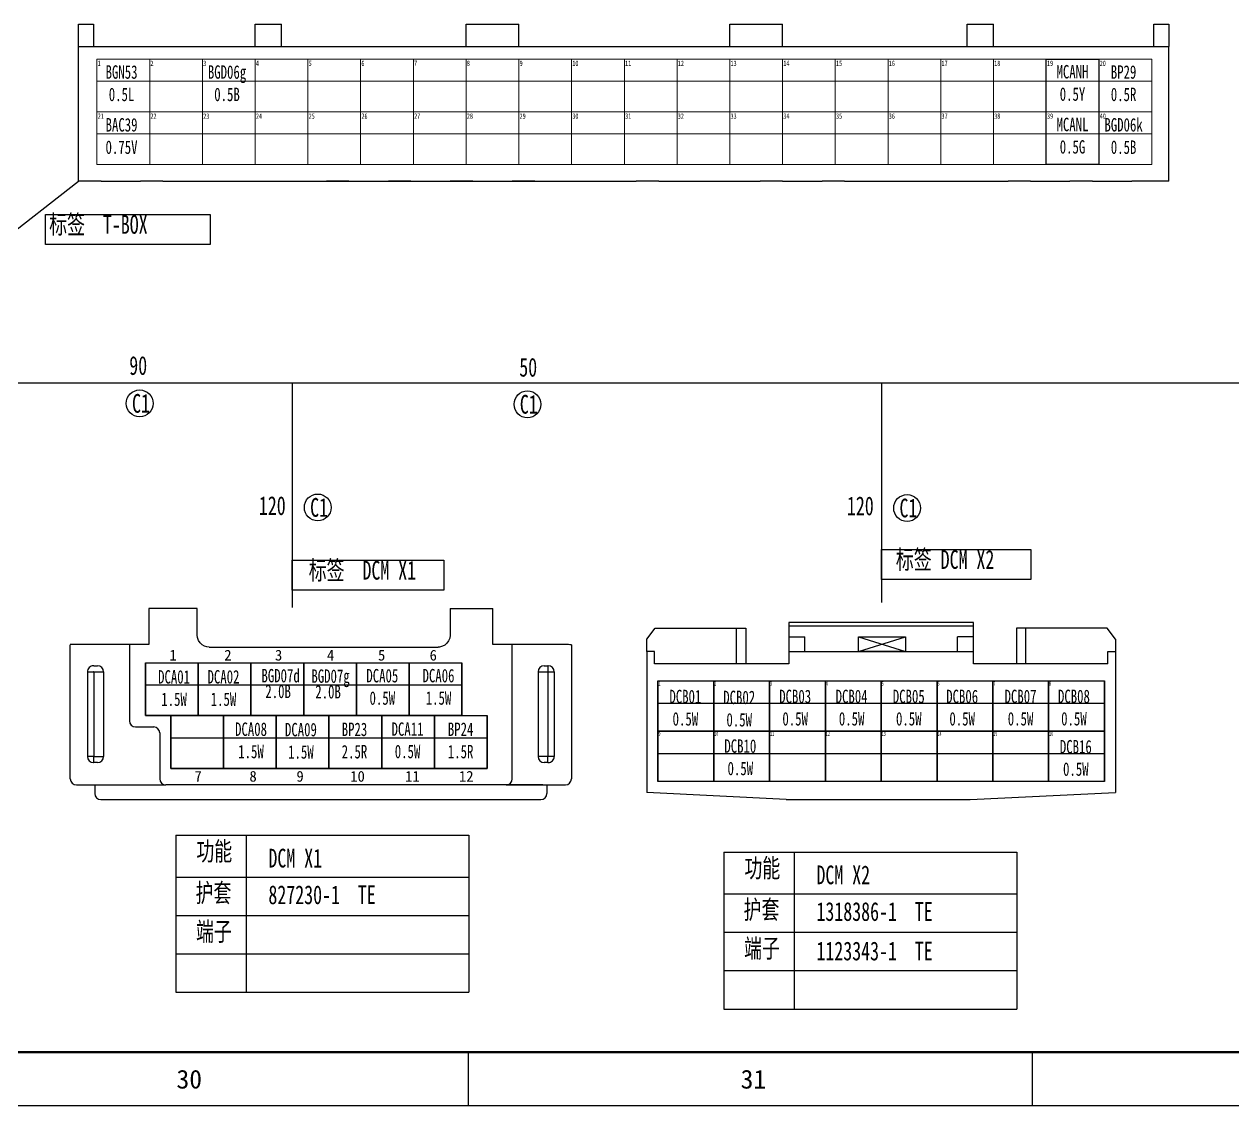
# Model space of a CAD drawing. Header units: millimetres. Extents: x 1543 to 5748, y 1576 to 2417.
# Drawn here: x 4614.4 to 4839.7, y 1576.3 to 1777.7 of the extents above; entities that cross this region are included whole.
import ezdxf

# ---------------------------------------------------------------- set-up
doc = ezdxf.new("R2010")
doc.units = ezdxf.units.MM
doc.linetypes.add('DASHDOT', pattern=[18.5, 12, -3, 0.5, -3])
doc.layers.get('0').update_dxf_attribs({"lineweight": 25})
doc.layers.add('11文本层', color=255, linetype='Continuous')
for name, color, linetype, lineweight in [('1轮廓实线层', 7, 'Continuous', 50), ('_0', 7, 'Continuous', 25), ('图框层', 7, 'Continuous', 25), ('基本型', 7, 'Continuous', 18)]:
    doc.layers.add(name, color=color, linetype=linetype, lineweight=lineweight)
doc.styles.get("Standard").update_dxf_attribs({"font": ''})
doc.styles.add('仿宋体', font='', dxfattribs={"width": 0.7, "height": 3.5})
doc.styles.add('仿宋体GB2312', font='', dxfattribs={"width": 0.7})
doc.styles.add('标准', font='fangsong.ttf', dxfattribs={"width": 0.7, "height": 3.5})
doc.styles.get('Standard').set_extended_font_data('SimSun')
doc.styles.get('仿宋体').set_extended_font_data('SimSun')
doc.styles.get('仿宋体GB2312').set_extended_font_data('SimSun')

# ---------------------------------------------------------------- blocks, each defined once
blk = doc.blocks.new('ZwmFrameMain_A0X5^_^分区图框^_^landscape')
at = {"color": 3}
for p, q in [((3128.75, 0), (3128.75, -10)), ((3233.88, 0), (3233.88, -10))]:
    blk.add_line(p, q, dxfattribs=at)
at = {"lineweight": 50}
blk.add_line((4170, 0), (0, 0), dxfattribs=at)
at = {"layer": '图框层', "color": 1}
blk.add_line((4180, -10), (-25, -10), dxfattribs=at)
at = {"color": 3, "char_height": 3.5, "attachment_point": 1}
for s, insert in [('30', (3074.4, -3.29)), ('31', (3179.53, -3.29))]:
    blk.add_mtext_dynamic_manual_height_columns(s, width=5.7094, gutter_width=1, heights=[0], dxfattribs=dict(at, insert=insert))

msp = doc.modelspace()

# ---------------------------------------------------------------- linework, layer by layer
for p, q in [((4624.54, 1773.56), (4624.54, 1777.72)), ((4624.54, 1777.72), (4627.36, 1777.72)), ((4627.36, 1777.72), (4627.36, 1773.56)), ((4657.46, 1773.56), (4657.46, 1777.72)), ((4657.46, 1777.72), (4662.39, 1777.72)), ((4662.39, 1773.56), (4662.39, 1777.72)), ((4696.78, 1773.56), (4696.78, 1777.72)), ((4696.78, 1777.72), (4706.6, 1777.72)), ((4706.6, 1773.56), (4706.6, 1777.72)), ((4745.92, 1773.56), (4745.92, 1777.72)), ((4745.92, 1777.72), (4755.74, 1777.72)), ((4755.74, 1773.56), (4755.74, 1777.72)), ((4790.14, 1773.56), (4790.14, 1777.72)), ((4790.14, 1777.72), (4795.06, 1777.72)), ((4795.06, 1773.56), (4795.06, 1777.72)), ((4824.92, 1773.56), (4824.92, 1777.72)), ((4824.92, 1777.72), (4827.74, 1777.72)), ((4827.74, 1777.72), (4827.74, 1773.56)), ((4624.54, 1773.56), (4827.74, 1773.56)), ((4624.54, 1748.49), (4624.54, 1773.56)), ((4827.74, 1748.49), (4827.74, 1773.56)), ((4624.54, 1748.49), (4624.54, 1748.49)), ((4628.74, 1748.49), (4624.54, 1748.49)), ((4628.74, 1748.49), (4636.08, 1748.49)), ((4640.28, 1748.49), (4636.08, 1748.49)), ((4640.28, 1748.49), (4647.63, 1748.49)), ((4647.63, 1748.49), (4651.83, 1748.49)), ((4651.83, 1748.49), (4659.18, 1748.49)), ((4659.18, 1748.49), (4663.38, 1748.49)), ((4663.38, 1748.49), (4670.73, 1748.49)), ((4674.93, 1748.49), (4670.73, 1748.49)), ((4674.93, 1748.49), (4682.28, 1748.49)), ((4686.48, 1748.49), (4682.28, 1748.49)), ((4686.48, 1748.49), (4693.82, 1748.49)), ((4698.02, 1748.49), (4693.82, 1748.49)), ((4698.02, 1748.49), (4705.37, 1748.49)), ((4709.57, 1748.49), (4705.37, 1748.49)), ((4709.57, 1748.49), (4716.92, 1748.49)), ((4716.92, 1748.49), (4721.12, 1748.49)), ((4721.12, 1748.49), (4728.47, 1748.49)), ((4732.67, 1748.49), (4728.47, 1748.49)), ((4732.67, 1748.49), (4740.02, 1748.49)), ((4740.02, 1748.49), (4744.22, 1748.49)), ((4744.22, 1748.49), (4751.56, 1748.49)), ((4755.76, 1748.49), (4751.56, 1748.49)), ((4755.76, 1748.49), (4763.11, 1748.49)), ((4767.31, 1748.49), (4763.11, 1748.49)), ((4767.31, 1748.49), (4774.66, 1748.49)), ((4774.66, 1748.49), (4778.86, 1748.49)), ((4778.86, 1748.49), (4786.21, 1748.49)), ((4786.21, 1748.49), (4790.41, 1748.49)), ((4790.41, 1748.49), (4797.76, 1748.49)), ((4801.96, 1748.49), (4797.76, 1748.49)), ((4801.96, 1748.49), (4809.31, 1748.49)), ((4813.5, 1748.49), (4809.31, 1748.49)), ((4813.5, 1748.49), (4820.85, 1748.49)), ((4827.74, 1748.49), (4820.85, 1748.49))]:
    msp.add_line(p, q)
at = {"color": 0, "lineweight": -3, "ltscale": 0.08}
for p, q in [((4637.64, 1668.89), (4637.64, 1662.16)), ((4701.77, 1662.16), (4701.77, 1668.89))]:
    msp.add_line(p, q, dxfattribs=at)
at = {"color": 0, "lineweight": -3, "ltscale": 0.10025}
msp.add_line((4646.67, 1668.89), (4637.64, 1668.89), dxfattribs=at)
at = {"color": 0, "lineweight": -3, "ltscale": 0.055}
for p, q in [((4646.67, 1663.94), (4646.67, 1668.89)), ((4693.78, 1668.89), (4693.78, 1663.94))]:
    msp.add_line(p, q, dxfattribs=at)
at = {"lineweight": -3}
for p, q in [((4730.46, 1663.21), (4732.01, 1665.23)), ((4732.01, 1665.23), (4748.9, 1665.23)), ((4746.05, 1665.23), (4748.9, 1665.23)), ((4747.19, 1658.61), (4747.19, 1665.23)), ((4748.9, 1665.23), (4748.9, 1660.43)), ((4748.9, 1665.23), (4748.9, 1658.61)), ((4756.89, 1666.3), (4756.89, 1658.61)), ((4791.36, 1666.3), (4756.89, 1666.3)), ((4756.89, 1665.65), (4791.36, 1665.65)), ((4791.36, 1658.61), (4791.36, 1666.3)), ((4799.35, 1665.23), (4799.35, 1658.61)), ((4799.35, 1665.23), (4799.35, 1660.43)), ((4816.24, 1665.23), (4799.35, 1665.23)), ((4802.2, 1665.23), (4799.35, 1665.23)), ((4801.06, 1658.61), (4801.06, 1665.23)), ((4817.8, 1663.21), (4816.24, 1665.23)), ((4730.46, 1660.91), (4730.46, 1663.21)), ((4756.89, 1663.63), (4759.88, 1663.63)), ((4759.88, 1660.91), (4759.88, 1663.63)), ((4759.88, 1660.91), (4759.88, 1663.63)), ((4769.91, 1660.91), (4769.91, 1663.64)), ((4769.91, 1663.64), (4778.64, 1663.64)), ((4769.91, 1663.64), (4778.64, 1660.91)), ((4769.91, 1660.91), (4778.64, 1663.64)), ((4778.64, 1663.64), (4778.64, 1660.91)), ((4788.37, 1660.91), (4788.37, 1663.63)), ((4788.37, 1660.91), (4788.37, 1663.63)), ((4791.36, 1663.63), (4788.37, 1663.63)), ((4817.8, 1663.21), (4817.8, 1634.6)), ((4730.46, 1660.91), (4730.46, 1656.56)), ((4731.86, 1660.91), (4730.46, 1660.91)), ((4731.86, 1658.61), (4731.86, 1660.91)), ((4756.89, 1660.91), (4791.36, 1660.91)), ((4778.64, 1660.91), (4769.91, 1660.91)), ((4816.39, 1658.61), (4816.39, 1660.91)), ((4816.39, 1660.91), (4817.8, 1660.91)), ((4756.89, 1658.61), (4731.86, 1658.61)), ((4816.39, 1658.61), (4791.36, 1658.61)), ((4730.46, 1656.56), (4730.46, 1634.6)), ((4732.53, 1655.39), (4732.53, 1646.03)), ((4732.53, 1646.03), (4732.53, 1655.39)), ((4732.53, 1655.39), (4732.53, 1646.03)), ((4732.53, 1655.39), (4742.93, 1655.39)), ((4742.93, 1655.39), (4753.33, 1655.39)), ((4742.93, 1655.39), (4742.93, 1646.03)), ((4742.93, 1646.03), (4742.93, 1655.39)), ((4742.93, 1655.39), (4742.93, 1646.03)), ((4742.93, 1646.03), (4742.93, 1655.39)), ((4742.93, 1655.39), (4742.93, 1646.03)), ((4753.33, 1655.39), (4763.73, 1655.39)), ((4753.33, 1655.39), (4753.33, 1646.03)), ((4753.33, 1646.03), (4753.33, 1655.39)), ((4753.33, 1655.39), (4753.33, 1646.03)), ((4753.33, 1655.39), (4753.33, 1646.03)), ((4753.33, 1646.03), (4753.33, 1655.39)), ((4763.73, 1655.39), (4763.73, 1646.03)), ((4763.73, 1646.03), (4763.73, 1655.39)), ((4763.73, 1655.39), (4763.73, 1646.03)), ((4763.73, 1646.03), (4763.73, 1655.39)), ((4763.73, 1655.39), (4763.73, 1646.03)), ((4763.73, 1655.39), (4774.13, 1655.39)), ((4774.13, 1655.39), (4784.53, 1655.39)), ((4774.13, 1655.39), (4774.13, 1646.03)), ((4774.13, 1646.03), (4774.13, 1655.39)), ((4774.13, 1655.39), (4774.13, 1646.03)), ((4774.13, 1646.03), (4774.13, 1655.39)), ((4774.13, 1655.39), (4774.13, 1646.03)), ((4784.53, 1655.39), (4784.53, 1646.03)), ((4784.53, 1646.03), (4784.53, 1655.39)), ((4784.53, 1655.39), (4784.53, 1646.03)), ((4784.53, 1646.03), (4784.53, 1655.39)), ((4784.53, 1655.39), (4784.53, 1646.03)), ((4784.53, 1655.39), (4794.93, 1655.39)), ((4794.93, 1646.03), (4794.93, 1655.39)), ((4794.93, 1655.39), (4794.93, 1646.03)), ((4794.93, 1655.39), (4794.93, 1646.03)), ((4794.93, 1646.03), (4794.93, 1655.39)), ((4794.93, 1655.39), (4794.93, 1646.03)), ((4794.93, 1655.39), (4805.33, 1655.39)), ((4805.33, 1655.39), (4815.73, 1655.39)), ((4805.33, 1655.39), (4805.33, 1646.03)), ((4805.33, 1646.03), (4805.33, 1655.39)), ((4805.33, 1655.39), (4805.33, 1646.03)), ((4805.33, 1646.03), (4805.33, 1655.39)), ((4805.33, 1655.39), (4805.33, 1646.03)), ((4815.73, 1655.39), (4815.73, 1646.03)), ((4815.73, 1646.03), (4815.73, 1655.39)), ((4815.73, 1655.39), (4815.73, 1646.03)), ((4815.73, 1646.03), (4815.73, 1655.39)), ((4815.73, 1655.39), (4815.73, 1646.03)), ((4815.73, 1655.39), (4815.73, 1646.03)), ((4815.73, 1646.03), (4815.73, 1655.39)), ((4732.53, 1651.23), (4742.93, 1651.23)), ((4742.93, 1651.23), (4753.33, 1651.23)), ((4753.33, 1651.23), (4763.73, 1651.23)), ((4763.73, 1651.23), (4774.13, 1651.23)), ((4774.13, 1651.23), (4784.53, 1651.23)), ((4784.53, 1651.23), (4794.93, 1651.23)), ((4794.93, 1651.23), (4805.33, 1651.23)), ((4805.33, 1651.23), (4815.73, 1651.23)), ((4732.53, 1646.03), (4742.93, 1646.03)), ((4732.53, 1646.03), (4732.53, 1636.67)), ((4732.53, 1636.67), (4732.53, 1646.03)), ((4732.53, 1646.03), (4732.53, 1636.67)), ((4742.93, 1646.03), (4732.53, 1646.03)), ((4742.93, 1646.03), (4742.93, 1636.67)), ((4742.93, 1636.67), (4742.93, 1646.03)), ((4742.93, 1646.03), (4742.93, 1636.67)), ((4742.93, 1636.67), (4742.93, 1646.03)), ((4742.93, 1646.03), (4742.93, 1636.67)), ((4742.93, 1646.03), (4753.33, 1646.03)), ((4753.33, 1646.03), (4742.93, 1646.03)), ((4753.33, 1636.67), (4753.33, 1646.03)), ((4753.33, 1646.03), (4753.33, 1636.67)), ((4753.33, 1646.03), (4753.33, 1636.67)), ((4753.33, 1636.67), (4753.33, 1646.03)), ((4753.33, 1646.03), (4753.33, 1636.67)), ((4753.33, 1646.03), (4763.73, 1646.03)), ((4763.73, 1646.03), (4753.33, 1646.03)), ((4763.73, 1646.03), (4774.13, 1646.03)), ((4763.73, 1646.03), (4763.73, 1636.67)), ((4763.73, 1636.67), (4763.73, 1646.03)), ((4763.73, 1646.03), (4763.73, 1636.67)), ((4763.73, 1636.67), (4763.73, 1646.03)), ((4763.73, 1646.03), (4763.73, 1636.67)), ((4774.13, 1646.03), (4763.73, 1646.03)), ((4774.13, 1646.03), (4774.13, 1636.67)), ((4774.13, 1636.67), (4774.13, 1646.03)), ((4774.13, 1646.03), (4774.13, 1636.67)), ((4774.13, 1636.67), (4774.13, 1646.03)), ((4774.13, 1646.03), (4774.13, 1636.67)), ((4774.13, 1646.03), (4784.53, 1646.03)), ((4784.53, 1646.03), (4774.13, 1646.03)), ((4784.53, 1646.03), (4794.93, 1646.03)), ((4784.53, 1646.03), (4784.53, 1636.67)), ((4784.53, 1636.67), (4784.53, 1646.03)), ((4784.53, 1646.03), (4784.53, 1636.67)), ((4784.53, 1636.67), (4784.53, 1646.03)), ((4784.53, 1646.03), (4784.53, 1636.67)), ((4794.93, 1646.03), (4784.53, 1646.03)), ((4794.93, 1646.03), (4805.33, 1646.03)), ((4794.93, 1646.03), (4794.93, 1636.67)), ((4794.93, 1636.67), (4794.93, 1646.03)), ((4794.93, 1646.03), (4794.93, 1636.67)), ((4794.93, 1646.03), (4794.93, 1636.67)), ((4794.93, 1636.67), (4794.93, 1646.03)), ((4805.33, 1646.03), (4794.93, 1646.03)), ((4805.33, 1646.03), (4805.33, 1636.67)), ((4805.33, 1636.67), (4805.33, 1646.03)), ((4805.33, 1646.03), (4805.33, 1636.67)), ((4805.33, 1636.67), (4805.33, 1646.03)), ((4805.33, 1646.03), (4805.33, 1636.67)), ((4805.33, 1646.03), (4815.73, 1646.03)), ((4815.73, 1646.03), (4805.33, 1646.03)), ((4815.73, 1636.67), (4815.73, 1646.03)), ((4815.73, 1646.03), (4815.73, 1636.67)), ((4815.73, 1646.03), (4815.73, 1636.67)), ((4815.73, 1636.67), (4815.73, 1646.03)), ((4815.73, 1646.03), (4815.73, 1636.67)), ((4815.73, 1636.67), (4815.73, 1646.03)), ((4815.73, 1646.03), (4815.73, 1636.67)), ((4732.53, 1641.87), (4742.93, 1641.87)), ((4742.93, 1641.87), (4753.33, 1641.87)), ((4753.33, 1641.87), (4763.73, 1641.87)), ((4763.73, 1641.87), (4774.13, 1641.87)), ((4774.13, 1641.87), (4784.53, 1641.87)), ((4784.53, 1641.87), (4794.93, 1641.87)), ((4794.93, 1641.87), (4805.33, 1641.87)), ((4805.33, 1641.87), (4815.73, 1641.87)), ((4742.93, 1636.67), (4732.53, 1636.67)), ((4753.33, 1636.67), (4742.93, 1636.67)), ((4763.73, 1636.67), (4753.33, 1636.67)), ((4774.13, 1636.67), (4763.73, 1636.67)), ((4784.53, 1636.67), (4774.13, 1636.67)), ((4794.93, 1636.67), (4784.53, 1636.67)), ((4805.33, 1636.67), (4794.93, 1636.67)), ((4815.73, 1636.67), (4805.33, 1636.67)), ((4756.43, 1633.32), (4730.46, 1634.6)), ((4756.43, 1633.32), (4790.69, 1633.32)), ((4790.69, 1633.32), (4817.8, 1634.6))]:
    msp.add_line(p, q, dxfattribs=at)
at = {"color": 0, "lineweight": -3}
for p, q in [((4646.72, 1663.48), (4646.67, 1663.94)), ((4646.9, 1662.96), (4646.72, 1663.48)), ((4647.19, 1662.5), (4646.9, 1662.96)), ((4647.6, 1662.12), (4647.19, 1662.5)), ((4693.2, 1662.43), (4692.78, 1662.07)), ((4693.51, 1662.88), (4693.2, 1662.43)), ((4693.71, 1663.39), (4693.51, 1662.88)), ((4693.78, 1663.94), (4693.71, 1663.39)), ((4648.04, 1661.87), (4647.6, 1662.12)), ((4648.47, 1661.74), (4648.04, 1661.87)), ((4648.91, 1661.68), (4648.47, 1661.74)), ((4691.84, 1661.71), (4691.54, 1661.68)), ((4692.37, 1661.86), (4691.84, 1661.71)), ((4692.78, 1662.07), (4692.37, 1661.86)), ((4711.08, 1636.03), (4640.81, 1636.03))]:
    msp.add_line(p, q, dxfattribs=at)
at = {"color": 0, "lineweight": -3, "ltscale": 0.2775}
for p, q in [((4623.01, 1637.15), (4623.01, 1662.15)), ((4716.4, 1662.15), (4716.4, 1637.15))]:
    msp.add_line(p, q, dxfattribs=at)
at = {"color": 0, "lineweight": -3, "ltscale": 0.097501}
for p, q in [((4637.64, 1662.16), (4624.14, 1662.16)), ((4715.27, 1662.16), (4701.77, 1662.16)), ((4706.49, 1636.03), (4715.27, 1636.03))]:
    msp.add_line(p, q, dxfattribs=at)
at = {"color": 0, "lineweight": -3, "ltscale": 0.1475}
msp.add_line((4634.05, 1662.16), (4634.05, 1647.96), dxfattribs=at)
at = {"color": 0, "lineweight": -3, "ltscale": 0.000805664}
for p, q in [((4627.4, 1658.21), (4627.33, 1658.21)), ((4712.08, 1658.21), (4712.01, 1658.21)), ((4627.4, 1657.08), (4627.33, 1657.08)), ((4712.08, 1657.08), (4712.01, 1657.08)), ((4627.33, 1641.32), (4627.4, 1641.32)), ((4627.33, 1640.19), (4627.4, 1640.19)), ((4712.01, 1641.32), (4712.08, 1641.32)), ((4712.01, 1640.19), (4712.08, 1640.19))]:
    msp.add_line(p, q, dxfattribs=at)
at = {"color": 0, "lineweight": -3, "ltscale": 0.0075}
for p, q in [((4627.4, 1658.21), (4628.08, 1658.21)), ((4711.33, 1658.21), (4712.01, 1658.21)), ((4628.08, 1640.19), (4627.4, 1640.19)), ((4712.01, 1640.19), (4711.33, 1640.19))]:
    msp.add_line(p, q, dxfattribs=at)
at = {"color": 0, "lineweight": -3, "ltscale": 0.0125}
for p, q in [((4712.01, 1658.21), (4712.01, 1657.08)), ((4627.4, 1640.19), (4627.4, 1641.32)), ((4712.01, 1640.19), (4712.01, 1641.32))]:
    msp.add_line(p, q, dxfattribs=at)
at = {"color": 0, "lineweight": -3, "ltscale": 0.175}
for p, q in [((4626.21, 1657.08), (4626.21, 1641.32)), ((4627.4, 1657.08), (4627.4, 1641.32)), ((4712.01, 1657.08), (4712.01, 1641.32)), ((4713.2, 1657.08), (4713.2, 1641.32))]:
    msp.add_line(p, q, dxfattribs=at)
at = {"color": 0, "lineweight": -3, "ltscale": 0.012473}
for p, q in [((4626.21, 1657.08), (4627.33, 1657.08)), ((4712.08, 1657.08), (4713.2, 1657.08)), ((4627.33, 1641.32), (4626.21, 1641.32)), ((4713.2, 1641.32), (4712.08, 1641.32))]:
    msp.add_line(p, q, dxfattribs=at)
at = {"color": 0, "linetype": 'DASHDOT', "lineweight": -3, "ltscale": 0.000967407}
for p, q in [((4627.41, 1657.08), (4627.32, 1657.08)), ((4712.09, 1657.08), (4712, 1657.08))]:
    msp.add_line(p, q, dxfattribs=at)
at = {"color": 0, "lineweight": -3, "ltscale": 0.02}
for p, q in [((4627.4, 1657.08), (4629.21, 1657.08)), ((4710.2, 1657.08), (4712.01, 1657.08)), ((4627.4, 1641.32), (4629.21, 1641.32)), ((4712.01, 1641.32), (4710.2, 1641.32))]:
    msp.add_line(p, q, dxfattribs=at)
at = {"color": 0, "lineweight": -3, "ltscale": 0.05}
for p, q in [((4629.21, 1657.08), (4629.21, 1645.82)), ((4710.2, 1657.08), (4710.2, 1645.82)), ((4629.21, 1645.82), (4629.21, 1641.32)), ((4710.2, 1645.82), (4710.2, 1641.32))]:
    msp.add_line(p, q, dxfattribs=at)
at = {"color": 0, "lineweight": -3, "ltscale": 0.0375}
msp.add_line((4635.17, 1646.84), (4638.55, 1646.84), dxfattribs=at)
at = {"color": 0, "lineweight": -3, "ltscale": 0.095}
msp.add_line((4639.68, 1645.71), (4639.68, 1637.15), dxfattribs=at)
at = {"color": 0, "linetype": 'DASHDOT', "lineweight": -3, "ltscale": 0.000982666}
msp.add_line((4627.32, 1641.32), (4627.41, 1641.32), dxfattribs=at)
at = {"color": 0, "linetype": 'DASHDOT', "lineweight": -3, "ltscale": 0.00098114}
msp.add_line((4712, 1641.32), (4712.09, 1641.32), dxfattribs=at)
at = {"color": 0, "lineweight": -3, "ltscale": 0.160001}
msp.add_line((4624.14, 1636.03), (4638.55, 1636.03), dxfattribs=at)
at = {"color": 0, "lineweight": -3, "ltscale": 0.0175}
for p, q in [((4627.57, 1636.03), (4627.57, 1634.45)), ((4711.84, 1636.03), (4711.84, 1634.45))]:
    msp.add_line(p, q, dxfattribs=at)
at = {"color": 0, "lineweight": -3, "ltscale": 0.025}
for p, q in [((4638.55, 1636.03), (4640.81, 1636.03)), ((4704.24, 1636.03), (4706.49, 1636.03))]:
    msp.add_line(p, q, dxfattribs=at)
at = {"color": 0, "lineweight": -3}
for centre, radius, start, end in [((4623.81, 1630.31), 31.86, 89.4089, 91.4346), ((4715.6, 1629.99), 32.17, 88.5804, 90.5862), ((4628.08, 1657.08), 1.13, 0, 90), ((4711.33, 1657.08), 1.13, 90, 180), ((4635.17, 1647.96), 1.13, 180, 270), ((4638.55, 1645.71), 1.13, 360, 90), ((4628.08, 1641.32), 1.13, 270, 0), ((4711.33, 1641.32), 1.13, 180, 270), ((4624.14, 1637.15), 1.13, 180, 270), ((4640.81, 1637.15), 1.13, 180, 270), ((4704.24, 1637.15), 1.13, 270, 0), ((4715.27, 1637.15), 1.13, 270, 0), ((4628.7, 1634.45), 1.13, 180, 270), ((4710.71, 1634.45), 1.13, 270, 360)]:
    msp.add_arc(centre, radius, start, end, dxfattribs=at)
for centre, major_axis, start_param, end_param in [((4627.33, 1657.08), (0, 1.13), 6.283185, 7.853982), ((4712.08, 1657.08), (0, 1.13), 4.712389, 6.283185), ((4627.33, 1641.32), (0, -1.13), 4.712389, 6.283185), ((4712.08, 1641.32), (0, -1.13), 6.283185, 7.853982)]:
    msp.add_ellipse(centre, major_axis=major_axis, ratio=0.997785, start_param=start_param, end_param=end_param, dxfattribs=at)
at = {"layer": '11文本层'}
for p, q in [((4670.73, 1748.49), (4686.33, 1748.49)), ((4686.33, 1748.49), (4725.33, 1748.49))]:
    msp.add_line(p, q, dxfattribs=at)
at = {"layer": '11文本层', "lineweight": -3}
for p, q in [((4642.67, 1626.66), (4642.67, 1618.86)), ((4642.67, 1626.66), (4658.27, 1626.66)), ((4655.77, 1626.66), (4655.77, 1618.86)), ((4658.27, 1626.66), (4697.27, 1626.66)), ((4697.27, 1626.66), (4697.27, 1618.86)), ((4744.8, 1623.54), (4744.8, 1615.74)), ((4744.8, 1623.54), (4760.4, 1623.54)), ((4757.9, 1623.54), (4757.9, 1615.74)), ((4760.4, 1623.54), (4799.4, 1623.54)), ((4799.4, 1623.54), (4799.4, 1615.74)), ((4642.67, 1618.86), (4697.27, 1618.86)), ((4642.67, 1618.86), (4642.67, 1611.71)), ((4744.8, 1615.74), (4799.4, 1615.74)), ((4744.8, 1615.74), (4744.8, 1608.59)), ((4642.67, 1611.71), (4697.27, 1611.71)), ((4642.67, 1611.71), (4642.67, 1604.56)), ((4744.8, 1608.59), (4799.4, 1608.59)), ((4744.8, 1608.59), (4744.8, 1601.44)), ((4642.67, 1604.56), (4697.27, 1604.56)), ((4642.67, 1604.56), (4642.67, 1597.41)), ((4744.8, 1601.44), (4799.4, 1601.44)), ((4744.8, 1601.44), (4744.8, 1594.29)), ((4642.67, 1597.41), (4697.27, 1597.41)), ((4744.8, 1594.29), (4799.4, 1594.29))]:
    msp.add_line(p, q, dxfattribs=at)
at = {"layer": '1轮廓实线层', "lineweight": -2}
for p, q in [((4576.35, 1710.94), (4624.54, 1748.49)), ((4576.35, 1710.94), (5153.8, 1710.94)), ((4664.37, 1710.94), (4664.37, 1669.06)), ((4774.18, 1710.94), (4774.18, 1670.04)), ((4655.77, 1618.86), (4655.77, 1597.41)), ((4697.27, 1618.86), (4697.27, 1597.41)), ((4757.9, 1615.74), (4757.9, 1594.29)), ((4799.4, 1615.74), (4799.4, 1594.29))]:
    msp.add_line(p, q, dxfattribs=at)
at = {"layer": '1轮廓实线层', "color": 0, "lineweight": -2}
for p, q in [((4693.78, 1668.89), (4701.77, 1668.89)), ((4648.91, 1661.68), (4691.54, 1661.68)), ((4705.36, 1637.15), (4705.36, 1662.16)), ((4628.7, 1633.32), (4710.71, 1633.32))]:
    msp.add_line(p, q, dxfattribs=at)
at = {"layer": '1轮廓实线层', "lineweight": 30}
msp.add_lwpolyline([(4804.88, 1771.22), (4814.71, 1771.22), (4814.71, 1751.56), (4804.88, 1751.56)], close=True, dxfattribs=at)
at = {"layer": '1轮廓实线层', "lineweight": -2}
for points in [[(4618.38, 1742.3), (4649.07, 1742.3), (4649.07, 1736.7), (4618.38, 1736.7)], [(4774.2, 1679.89), (4802.04, 1679.89), (4802.04, 1674.3), (4774.2, 1674.3)], [(4664.37, 1677.89), (4692.62, 1677.89), (4692.62, 1672.3), (4664.37, 1672.3)]]:
    msp.add_lwpolyline(points, close=True, dxfattribs=at)
at = {"layer": '_0', "color": 1}
for centre in [(4635.94, 1707.09), (4708.21, 1706.92), (4669.13, 1687.71), (4778.96, 1687.6)]:
    msp.add_circle(centre, 2.5, dxfattribs=at)
at = {"layer": '基本型'}
for p, q in [((4627.98, 1761.39), (4627.98, 1771.22)), ((4627.98, 1771.22), (4637.81, 1771.22)), ((4637.81, 1761.39), (4637.81, 1771.22)), ((4637.81, 1771.22), (4647.64, 1771.22)), ((4637.81, 1771.22), (4637.81, 1761.39)), ((4647.64, 1761.39), (4647.64, 1771.22)), ((4647.64, 1771.22), (4657.46, 1771.22)), ((4647.64, 1771.22), (4647.64, 1761.39)), ((4657.46, 1761.39), (4657.46, 1771.22)), ((4657.46, 1771.22), (4667.29, 1771.22)), ((4657.46, 1771.22), (4657.46, 1761.39)), ((4667.29, 1761.39), (4667.29, 1771.22)), ((4667.29, 1771.22), (4677.12, 1771.22)), ((4667.29, 1771.22), (4667.29, 1761.39)), ((4677.12, 1761.39), (4677.12, 1771.22)), ((4677.12, 1771.22), (4686.95, 1771.22)), ((4677.12, 1771.22), (4677.12, 1761.39)), ((4686.95, 1761.39), (4686.95, 1771.22)), ((4686.95, 1771.22), (4696.78, 1771.22)), ((4686.95, 1771.22), (4686.95, 1761.39)), ((4696.78, 1761.39), (4696.78, 1771.22)), ((4696.78, 1771.22), (4706.6, 1771.22)), ((4696.78, 1771.22), (4696.78, 1761.39)), ((4706.6, 1761.39), (4706.6, 1771.22)), ((4706.6, 1771.22), (4716.43, 1771.22)), ((4706.6, 1771.22), (4706.6, 1761.39)), ((4716.43, 1761.39), (4716.43, 1771.22)), ((4716.43, 1771.22), (4726.26, 1771.22)), ((4716.43, 1771.22), (4716.43, 1761.39)), ((4726.26, 1761.39), (4726.26, 1771.22)), ((4726.26, 1771.22), (4736.09, 1771.22)), ((4726.26, 1771.22), (4726.26, 1761.39)), ((4736.09, 1761.39), (4736.09, 1771.22)), ((4736.09, 1771.22), (4745.92, 1771.22)), ((4736.09, 1771.22), (4736.09, 1761.39)), ((4745.92, 1761.39), (4745.92, 1771.22)), ((4745.92, 1771.22), (4755.74, 1771.22)), ((4745.92, 1771.22), (4745.92, 1761.39)), ((4755.74, 1761.39), (4755.74, 1771.22)), ((4755.74, 1771.22), (4765.57, 1771.22)), ((4755.74, 1771.22), (4755.74, 1761.39)), ((4765.57, 1761.39), (4765.57, 1771.22)), ((4765.57, 1771.22), (4775.4, 1771.22)), ((4765.57, 1771.22), (4765.57, 1761.39)), ((4775.4, 1761.39), (4775.4, 1771.22)), ((4775.4, 1771.22), (4785.23, 1771.22)), ((4775.4, 1771.22), (4775.4, 1761.39)), ((4785.23, 1761.39), (4785.23, 1771.22)), ((4785.23, 1771.22), (4795.06, 1771.22)), ((4785.23, 1771.22), (4785.23, 1761.39)), ((4795.06, 1761.39), (4795.06, 1771.22)), ((4795.06, 1771.22), (4804.88, 1771.22)), ((4795.06, 1771.22), (4795.06, 1761.39)), ((4804.88, 1761.39), (4804.88, 1771.22)), ((4804.88, 1771.22), (4814.71, 1771.22)), ((4804.88, 1771.22), (4804.88, 1761.39)), ((4814.71, 1761.39), (4814.71, 1771.22)), ((4814.71, 1771.22), (4824.54, 1771.22)), ((4814.71, 1771.22), (4814.71, 1761.39)), ((4824.54, 1771.22), (4824.54, 1761.39)), ((4637.81, 1767.12), (4627.98, 1767.12)), ((4647.64, 1767.12), (4637.81, 1767.12)), ((4657.46, 1767.12), (4647.64, 1767.12)), ((4667.29, 1767.12), (4657.46, 1767.12)), ((4677.12, 1767.12), (4667.29, 1767.12)), ((4686.95, 1767.12), (4677.12, 1767.12)), ((4696.78, 1767.12), (4686.95, 1767.12)), ((4706.6, 1767.12), (4696.78, 1767.12)), ((4716.43, 1767.12), (4706.6, 1767.12)), ((4726.26, 1767.12), (4716.43, 1767.12)), ((4736.09, 1767.12), (4726.26, 1767.12)), ((4745.92, 1767.12), (4736.09, 1767.12)), ((4755.74, 1767.12), (4745.92, 1767.12)), ((4765.57, 1767.12), (4755.74, 1767.12)), ((4775.4, 1767.12), (4765.57, 1767.12)), ((4785.23, 1767.12), (4775.4, 1767.12)), ((4795.06, 1767.12), (4785.23, 1767.12)), ((4804.88, 1767.12), (4795.06, 1767.12)), ((4814.71, 1767.12), (4804.88, 1767.12)), ((4824.54, 1767.12), (4814.71, 1767.12)), ((4637.81, 1761.39), (4627.98, 1761.39)), ((4627.98, 1751.56), (4627.98, 1761.39)), ((4627.98, 1761.39), (4637.81, 1761.39)), ((4647.64, 1761.39), (4637.81, 1761.39)), ((4637.81, 1751.56), (4637.81, 1761.39)), ((4637.81, 1761.39), (4647.64, 1761.39)), ((4637.81, 1761.39), (4637.81, 1751.56)), ((4657.46, 1761.39), (4647.64, 1761.39)), ((4647.64, 1751.56), (4647.64, 1761.39)), ((4647.64, 1761.39), (4657.46, 1761.39)), ((4647.64, 1761.39), (4647.64, 1751.56)), ((4667.29, 1761.39), (4657.46, 1761.39)), ((4657.46, 1751.56), (4657.46, 1761.39)), ((4657.46, 1761.39), (4667.29, 1761.39)), ((4657.46, 1761.39), (4657.46, 1751.56)), ((4677.12, 1761.39), (4667.29, 1761.39)), ((4667.29, 1751.56), (4667.29, 1761.39)), ((4667.29, 1761.39), (4677.12, 1761.39)), ((4667.29, 1761.39), (4667.29, 1751.56)), ((4686.95, 1761.39), (4677.12, 1761.39)), ((4677.12, 1751.56), (4677.12, 1761.39)), ((4677.12, 1761.39), (4686.95, 1761.39)), ((4677.12, 1761.39), (4677.12, 1751.56)), ((4696.78, 1761.39), (4686.95, 1761.39)), ((4686.95, 1751.56), (4686.95, 1761.39)), ((4686.95, 1761.39), (4696.78, 1761.39)), ((4686.95, 1761.39), (4686.95, 1751.56)), ((4706.6, 1761.39), (4696.78, 1761.39)), ((4696.78, 1751.56), (4696.78, 1761.39)), ((4696.78, 1761.39), (4706.6, 1761.39)), ((4696.78, 1761.39), (4696.78, 1751.56)), ((4716.43, 1761.39), (4706.6, 1761.39)), ((4706.6, 1751.56), (4706.6, 1761.39)), ((4706.6, 1761.39), (4716.43, 1761.39)), ((4706.6, 1761.39), (4706.6, 1751.56)), ((4726.26, 1761.39), (4716.43, 1761.39)), ((4716.43, 1751.56), (4716.43, 1761.39)), ((4716.43, 1761.39), (4726.26, 1761.39)), ((4716.43, 1761.39), (4716.43, 1751.56)), ((4736.09, 1761.39), (4726.26, 1761.39)), ((4726.26, 1751.56), (4726.26, 1761.39)), ((4726.26, 1761.39), (4736.09, 1761.39)), ((4726.26, 1761.39), (4726.26, 1751.56)), ((4745.92, 1761.39), (4736.09, 1761.39)), ((4736.09, 1751.56), (4736.09, 1761.39)), ((4736.09, 1761.39), (4745.92, 1761.39)), ((4736.09, 1761.39), (4736.09, 1751.56)), ((4755.74, 1761.39), (4745.92, 1761.39)), ((4745.92, 1751.56), (4745.92, 1761.39)), ((4745.92, 1761.39), (4755.74, 1761.39)), ((4745.92, 1761.39), (4745.92, 1751.56)), ((4765.57, 1761.39), (4755.74, 1761.39)), ((4755.74, 1751.56), (4755.74, 1761.39)), ((4755.74, 1761.39), (4765.57, 1761.39)), ((4755.74, 1761.39), (4755.74, 1751.56)), ((4775.4, 1761.39), (4765.57, 1761.39)), ((4765.57, 1751.56), (4765.57, 1761.39)), ((4765.57, 1761.39), (4775.4, 1761.39)), ((4765.57, 1761.39), (4765.57, 1751.56)), ((4785.23, 1761.39), (4775.4, 1761.39)), ((4775.4, 1751.56), (4775.4, 1761.39)), ((4775.4, 1761.39), (4785.23, 1761.39)), ((4775.4, 1761.39), (4775.4, 1751.56)), ((4795.06, 1761.39), (4785.23, 1761.39)), ((4785.23, 1751.56), (4785.23, 1761.39)), ((4785.23, 1761.39), (4795.06, 1761.39)), ((4785.23, 1761.39), (4785.23, 1751.56)), ((4804.88, 1761.39), (4795.06, 1761.39)), ((4795.06, 1751.56), (4795.06, 1761.39)), ((4795.06, 1761.39), (4804.88, 1761.39)), ((4795.06, 1761.39), (4795.06, 1751.56)), ((4814.71, 1761.39), (4804.88, 1761.39)), ((4804.88, 1751.56), (4804.88, 1761.39)), ((4804.88, 1761.39), (4814.71, 1761.39)), ((4804.88, 1761.39), (4804.88, 1751.56)), ((4824.54, 1761.39), (4814.71, 1761.39)), ((4814.71, 1751.56), (4814.71, 1761.39)), ((4814.71, 1761.39), (4824.54, 1761.39)), ((4814.71, 1761.39), (4814.71, 1751.56)), ((4824.54, 1761.39), (4824.54, 1751.56)), ((4637.81, 1757.29), (4627.98, 1757.29)), ((4647.64, 1757.29), (4637.81, 1757.29)), ((4657.46, 1757.29), (4647.64, 1757.29)), ((4667.29, 1757.29), (4657.46, 1757.29)), ((4677.12, 1757.29), (4667.29, 1757.29)), ((4686.95, 1757.29), (4677.12, 1757.29)), ((4696.78, 1757.29), (4686.95, 1757.29)), ((4706.6, 1757.29), (4696.78, 1757.29)), ((4716.43, 1757.29), (4706.6, 1757.29)), ((4726.26, 1757.29), (4716.43, 1757.29)), ((4736.09, 1757.29), (4726.26, 1757.29)), ((4745.92, 1757.29), (4736.09, 1757.29)), ((4755.74, 1757.29), (4745.92, 1757.29)), ((4765.57, 1757.29), (4755.74, 1757.29)), ((4775.4, 1757.29), (4765.57, 1757.29)), ((4785.23, 1757.29), (4775.4, 1757.29)), ((4795.06, 1757.29), (4785.23, 1757.29)), ((4804.88, 1757.29), (4795.06, 1757.29)), ((4814.71, 1757.29), (4804.88, 1757.29)), ((4824.54, 1757.29), (4814.71, 1757.29)), ((4637.81, 1751.56), (4627.98, 1751.56)), ((4647.64, 1751.56), (4637.81, 1751.56)), ((4657.46, 1751.56), (4647.64, 1751.56)), ((4667.29, 1751.56), (4657.46, 1751.56)), ((4677.12, 1751.56), (4667.29, 1751.56)), ((4686.95, 1751.56), (4677.12, 1751.56)), ((4696.78, 1751.56), (4686.95, 1751.56)), ((4706.6, 1751.56), (4696.78, 1751.56)), ((4716.43, 1751.56), (4706.6, 1751.56)), ((4726.26, 1751.56), (4716.43, 1751.56)), ((4736.09, 1751.56), (4726.26, 1751.56)), ((4745.92, 1751.56), (4736.09, 1751.56)), ((4755.74, 1751.56), (4745.92, 1751.56)), ((4765.57, 1751.56), (4755.74, 1751.56)), ((4775.4, 1751.56), (4765.57, 1751.56)), ((4785.23, 1751.56), (4775.4, 1751.56)), ((4795.06, 1751.56), (4785.23, 1751.56)), ((4804.88, 1751.56), (4795.06, 1751.56)), ((4814.71, 1751.56), (4804.88, 1751.56)), ((4824.54, 1751.56), (4814.71, 1751.56))]:
    msp.add_line(p, q, dxfattribs=at)
at = {"layer": '基本型', "color": 0, "lineweight": -3}
for p, q in [((4637.03, 1658.78), (4637.03, 1648.95)), ((4637.03, 1658.78), (4646.85, 1658.78)), ((4637.03, 1648.95), (4637.03, 1658.78)), ((4646.85, 1658.78), (4646.85, 1648.95)), ((4646.85, 1658.78), (4646.85, 1648.95)), ((4646.85, 1658.78), (4656.68, 1658.78)), ((4646.85, 1648.95), (4646.85, 1658.78)), ((4656.68, 1658.78), (4656.68, 1648.95)), ((4656.68, 1658.78), (4656.68, 1648.95)), ((4656.68, 1658.78), (4666.51, 1658.78)), ((4656.68, 1648.95), (4656.68, 1658.78)), ((4666.51, 1658.78), (4666.51, 1648.95)), ((4666.51, 1658.78), (4666.51, 1648.95)), ((4666.51, 1658.78), (4676.34, 1658.78)), ((4666.51, 1648.95), (4666.51, 1658.78)), ((4676.34, 1658.78), (4676.34, 1648.95)), ((4676.34, 1658.78), (4676.34, 1648.95)), ((4676.34, 1658.78), (4686.17, 1658.78)), ((4676.34, 1648.95), (4676.34, 1658.78)), ((4686.17, 1658.78), (4686.17, 1648.95)), ((4686.17, 1658.78), (4686.17, 1648.95)), ((4686.17, 1658.78), (4695.99, 1658.78)), ((4686.17, 1648.95), (4686.17, 1658.78)), ((4695.99, 1658.78), (4695.99, 1648.95)), ((4695.99, 1658.78), (4695.99, 1648.95)), ((4695.99, 1648.95), (4695.99, 1658.78)), ((4637.03, 1654.66), (4646.85, 1654.66)), ((4646.85, 1654.66), (4656.68, 1654.66)), ((4656.68, 1654.66), (4666.51, 1654.66)), ((4666.51, 1654.66), (4676.34, 1654.66)), ((4676.34, 1654.66), (4686.17, 1654.66)), ((4686.17, 1654.66), (4695.99, 1654.66)), ((4637.03, 1648.95), (4646.85, 1648.95)), ((4646.85, 1648.95), (4637.03, 1648.95)), ((4641.73, 1648.95), (4641.73, 1639.12)), ((4641.73, 1648.95), (4651.55, 1648.95)), ((4641.73, 1639.12), (4641.73, 1648.95)), ((4646.85, 1648.95), (4656.68, 1648.95)), ((4656.68, 1648.95), (4646.85, 1648.95)), ((4651.55, 1648.95), (4651.55, 1639.12)), ((4651.55, 1648.95), (4651.55, 1639.12)), ((4651.55, 1648.95), (4661.38, 1648.95)), ((4651.55, 1639.12), (4651.55, 1648.95)), ((4656.68, 1648.95), (4666.51, 1648.95)), ((4666.51, 1648.95), (4656.68, 1648.95)), ((4661.38, 1648.95), (4661.38, 1639.12)), ((4661.38, 1648.95), (4661.38, 1639.12)), ((4661.38, 1648.95), (4671.21, 1648.95)), ((4661.38, 1639.12), (4661.38, 1648.95)), ((4666.51, 1648.95), (4676.34, 1648.95)), ((4676.34, 1648.95), (4666.51, 1648.95)), ((4671.21, 1648.95), (4671.21, 1639.12)), ((4671.21, 1648.95), (4671.21, 1639.12)), ((4671.21, 1648.95), (4681.04, 1648.95)), ((4671.21, 1639.12), (4671.21, 1648.95)), ((4676.34, 1648.95), (4686.17, 1648.95)), ((4686.17, 1648.95), (4676.34, 1648.95)), ((4681.04, 1648.95), (4681.04, 1639.12)), ((4681.04, 1648.95), (4681.04, 1639.12)), ((4681.04, 1648.95), (4690.87, 1648.95)), ((4681.04, 1639.12), (4681.04, 1648.95)), ((4686.17, 1648.95), (4695.99, 1648.95)), ((4695.99, 1648.95), (4686.17, 1648.95)), ((4690.87, 1648.95), (4690.87, 1639.12)), ((4690.87, 1648.95), (4690.87, 1639.12)), ((4690.87, 1648.95), (4700.69, 1648.95)), ((4690.87, 1639.12), (4690.87, 1648.95)), ((4700.69, 1648.95), (4700.69, 1639.12)), ((4700.69, 1648.95), (4700.69, 1639.12)), ((4700.69, 1639.12), (4700.69, 1648.95)), ((4641.73, 1644.83), (4651.55, 1644.83)), ((4651.55, 1644.83), (4661.38, 1644.83)), ((4661.38, 1644.83), (4671.21, 1644.83)), ((4671.21, 1644.83), (4681.04, 1644.83)), ((4681.04, 1644.83), (4690.87, 1644.83)), ((4690.87, 1644.83), (4700.69, 1644.83)), ((4641.73, 1639.12), (4651.55, 1639.12)), ((4651.55, 1639.12), (4641.73, 1639.12)), ((4651.55, 1639.12), (4661.38, 1639.12)), ((4661.38, 1639.12), (4651.55, 1639.12)), ((4661.38, 1639.12), (4671.21, 1639.12)), ((4671.21, 1639.12), (4661.38, 1639.12)), ((4671.21, 1639.12), (4681.04, 1639.12)), ((4681.04, 1639.12), (4671.21, 1639.12)), ((4681.04, 1639.12), (4690.87, 1639.12)), ((4690.87, 1639.12), (4681.04, 1639.12)), ((4690.87, 1639.12), (4700.69, 1639.12)), ((4700.69, 1639.12), (4690.87, 1639.12))]:
    msp.add_line(p, q, dxfattribs=at)

# ---------------------------------------------------------------- block references
at = {"layer": '图框层', "lineweight": -3}
msp.add_blockref('ZwmFrameMain_A0X5^_^分区图框^_^landscape', (1568.4, 1586.27), dxfattribs=at)

# ---------------------------------------------------------------- texts
at = {"lineweight": -3, "style": '标准', "width": 0.7}
for s, p in [('1', (4628.12, 1769.93)), ('2', (4637.94, 1769.93)), ('3', (4647.77, 1769.93)), ('4', (4657.6, 1769.93)), ('5', (4667.43, 1769.93)), ('6', (4677.26, 1769.93)), ('7', (4687.08, 1769.93)), ('8', (4696.91, 1769.93)), ('9', (4706.74, 1769.93)), ('10', (4716.57, 1769.93)), ('11', (4726.4, 1769.93)), ('12', (4736.22, 1769.93)), ('13', (4746.05, 1769.93)), ('14', (4755.88, 1769.93)), ('15', (4765.71, 1769.93)), ('16', (4775.54, 1769.93)), ('17', (4785.36, 1769.93)), ('18', (4795.19, 1769.93)), ('19', (4805.02, 1769.93)), ('20', (4814.85, 1769.93)), ('21', (4628.12, 1760.1)), ('22', (4637.94, 1760.1)), ('23', (4647.77, 1760.1)), ('24', (4657.6, 1760.1)), ('25', (4667.43, 1760.1)), ('26', (4677.26, 1760.1)), ('27', (4687.08, 1760.1)), ('28', (4696.91, 1760.1)), ('29', (4706.74, 1760.1)), ('30', (4716.57, 1760.1)), ('31', (4726.4, 1760.1)), ('32', (4736.22, 1760.1)), ('33', (4746.05, 1760.1)), ('34', (4755.88, 1760.1)), ('35', (4765.71, 1760.1)), ('36', (4775.54, 1760.1)), ('37', (4785.36, 1760.1)), ('38', (4795.19, 1760.1)), ('39', (4805.02, 1760.1)), ('40', (4814.85, 1760.1))]:
    msp.add_text(s, height=1, dxfattribs=at).set_placement(p)
at = {"lineweight": -3, "width": 0.6}
for s, p in [('1', (4732.62, 1654.54)), ('2', (4743.02, 1654.54)), ('3', (4753.42, 1654.54)), ('4', (4763.82, 1654.54)), ('5', (4774.22, 1654.54)), ('6', (4784.62, 1654.53)), ('7', (4795.02, 1654.53)), ('8', (4805.42, 1654.53)), ('9', (4732.62, 1645.17)), ('10', (4743.02, 1645.17)), ('11', (4753.42, 1645.17)), ('12', (4763.82, 1645.17)), ('13', (4774.22, 1645.17)), ('14', (4784.62, 1645.17)), ('15', (4795.02, 1645.17)), ('16', (4805.42, 1645.17))]:
    msp.add_text(s, height=0.78, dxfattribs=at).set_placement(p)
at = {"char_height": 2.5, "attachment_point": 1, "style": '标准'}
for s, insert, width in [('\\pxqc;BGN53\\P0.5L', (4629.45, 1770.06), 6.2163), ('\\pxqc;BGD06g\\P0.5B', (4649.11, 1770.06), 6.2163), ('\\pxqc;MCANH\\P0.5Y', (4806.67, 1770.12), 6.2163), ('\\pxqc;BP29\\P0.5R', (4816.19, 1770.06), 6.2163), ('\\pxqc;BAC39\\P0.75V', (4629.45, 1760.23), 6.2163), ('\\pxqc;MCANL\\P0.5G', (4806.67, 1760.29), 6.2163), ('\\pxqc;BGD06k\\P0.5B', (4816.19, 1760.23), 6.2163), ('\\pxqc;DCB01\\P0.5W', (4735.15, 1653.75), 4.9731), ('\\pxqc;DCB02\\P0.5W', (4745.18, 1653.59), 4.9731), ('\\pxqc;DCB03\\P0.5W', (4755.61, 1653.77), 4.9731), ('\\pxqc;DCB04\\P0.5W', (4766.13, 1653.77), 4.9731), ('\\pxqc;DCB05\\P0.5W', (4776.78, 1653.77), 4.9731), ('\\pxqc;DCB06\\P0.5W', (4786.73, 1653.77), 4.9731), ('\\pxqc;DCB07\\P0.5W', (4797.61, 1653.77), 4.9731), ('\\pxqc;DCB08\\P0.5W', (4807.56, 1653.78), 4.9731), ('\\pxqc;DCB16\\P0.5W', (4807.91, 1644.4), 4.9731)]:
    msp.add_mtext(s, dxfattribs=dict(at, insert=insert, width=width))
at = {"color": 0, "char_height": 2.5, "width": 6.2163, "attachment_point": 1, "style": '标准'}
for s, insert in [('\\pxqc;DCA01\\P1.5W', (4639.24, 1657.41)), ('\\pxqc;DCA02\\P1.5W', (4648.45, 1657.42)), ('\\pxsm0.7,ql;{\\fSimSun|b0|i0|c134|p49;BGD07d}\\P\\ps*1,qc;2.0B', (4658.63, 1657.63)), ('\\pxsm0.7,ql;{\\fSimSun|b0|i0|c134|p49;BGD07g}\\P\\ps*1,qc;2.0B', (4667.94, 1657.55)), ('\\pxqc;DCA05\\P0.5W', (4678.05, 1657.63)), ('\\pxqc;DCA06\\P1.5W', (4688.52, 1657.64)), ('\\pxqc;DCA08\\P1.5W', (4653.58, 1647.67)), ('\\pxqc;DCA09\\P1.5W', (4662.88, 1647.59)), ('\\pxqc;BP23\\P2.5R', (4672.86, 1647.64)), ('\\pxqc;DCA11\\P0.5W', (4682.75, 1647.68)), ('\\pxqc;BP24\\P1.5R', (4692.64, 1647.66))]:
    msp.add_mtext(s, dxfattribs=dict(at, insert=insert))
at = {"color": 1, "insert": (4745.39, 1644.52), "char_height": 2.5, "width": 4.9731, "attachment_point": 1, "style": '标准'}
msp.add_mtext('\\pxqc;DCB10\\P0.5W', dxfattribs=at)
at = {"layer": '11文本层', "lineweight": -3, "style": '标准', "width": 0.7}
for s, p in [('功能', (4646.5, 1621.94)), ('功能', (4748.63, 1618.81)), ('护套', (4646.35, 1614.19)), ('护套', (4748.48, 1611.07)), ('端子', (4646.43, 1606.99)), ('端子', (4748.56, 1603.86))]:
    msp.add_text(s, height=3.5, dxfattribs=at).set_placement(p)
at = {"layer": '11文本层', "char_height": 3.5, "width": 27.0608, "attachment_point": 1, "style": '标准'}
for s, insert in [('标签  T-BOX', (4619.07, 1742.18)), ('标签  {\\fFangSong_GB2312|b0|i0|c134|p49;DCM X1}', (4667.44, 1677.77)), ('标签 {\\fFangSong_GB2312|b0|i0|c134|p49;DCM X2} ', (4776.86, 1679.77))]:
    msp.add_mtext(s, dxfattribs=dict(at, insert=insert))
at = {"layer": '11文本层', "lineweight": -3, "char_height": 3.5, "width": 41.519, "attachment_point": 1, "style": '标准'}
for s, insert in [('DCM X1', (4659.93, 1624.15)), ('DCM X2', (4762.06, 1621.03)), ('827230-1  TE', (4659.93, 1617.33)), ('1318386-1  TE', (4762.06, 1614.21)), ('1123343-1  TE', (4762.06, 1606.86))]:
    msp.add_mtext(s, dxfattribs=dict(at, insert=insert))
at = {"layer": '1轮廓实线层', "color": 0, "lineweight": 0, "char_height": 2, "attachment_point": 1}
for s, insert in [('1', (4641.46, 1661.2)), ('2', (4651.7, 1661.2)), ('3', (4661.15, 1661.2)), ('4', (4670.85, 1661.2)), ('5', (4680.35, 1661.2)), ('6', (4689.97, 1661.2)), ('7', (4646.16, 1638.64)), ('8', (4656.39, 1638.64)), ('9', (4665.15, 1638.64)), ('10', (4675.18, 1638.64)), ('11', (4685.41, 1638.64)), ('12', (4695.44, 1638.64))]:
    msp.add_mtext(s, dxfattribs=dict(at, insert=insert))
at = {"layer": '_0', "char_height": 3.5, "width": 5.9278, "attachment_point": 1, "style": '仿宋体'}
for s, insert in [('90', (4634, 1715.9)), ('50', (4706.68, 1715.58)), ('120', (4658.15, 1689.8)), ('120', (4767.74, 1689.76))]:
    msp.add_mtext(s, dxfattribs=dict(at, insert=insert))
at = {"layer": '_0', "color": 1, "char_height": 3.5, "width": 7.013, "attachment_point": 1, "style": '仿宋体GB2312'}
for insert in [(4634.51, 1708.85), (4706.78, 1708.68), (4667.7, 1689.47), (4777.53, 1689.36)]:
    msp.add_mtext('C1', dxfattribs=dict(at, insert=insert))

doc.saveas('drawing.dxf')
